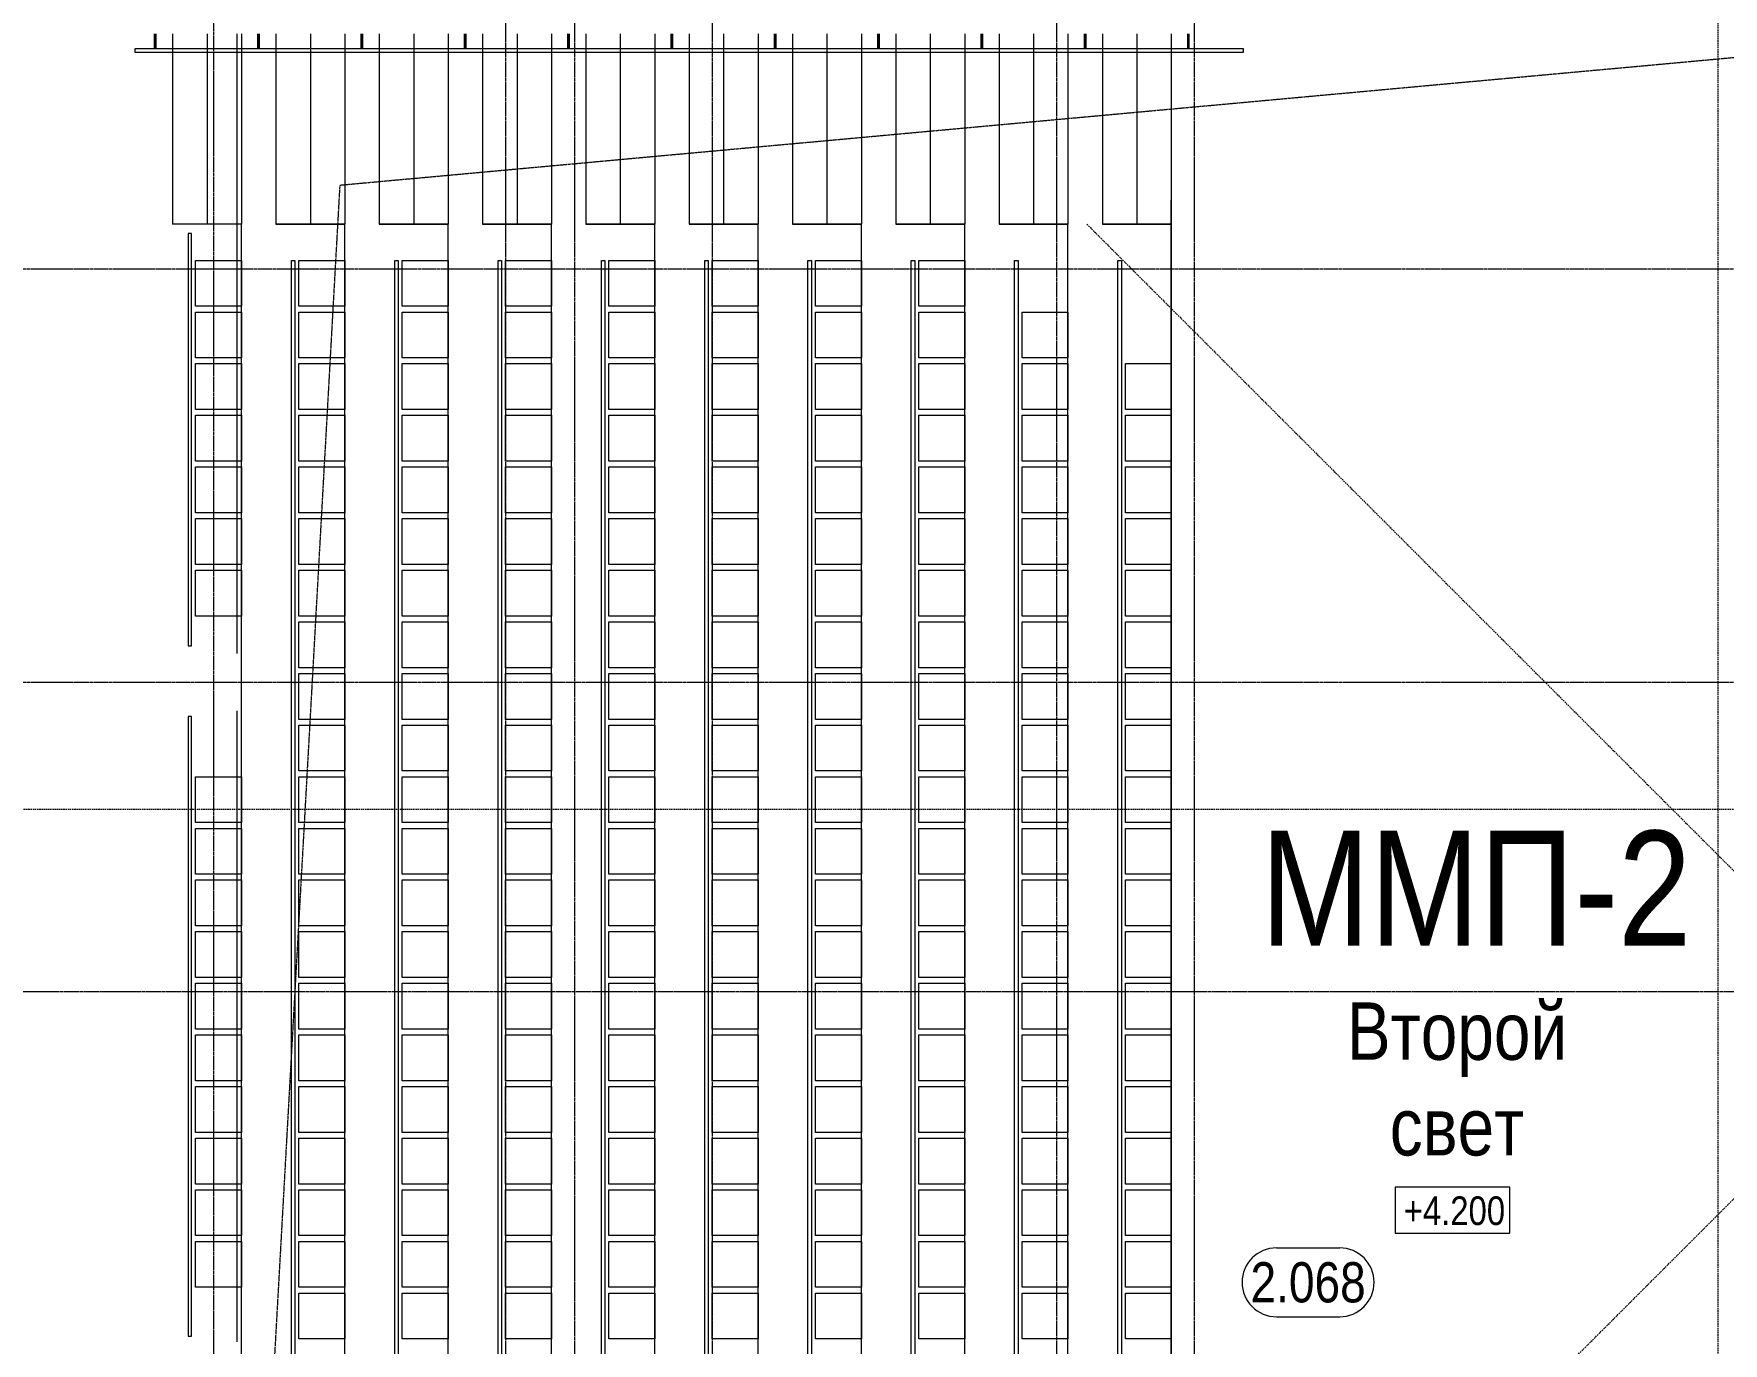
# Model space of a CAD drawing. Header units: millimetres. Extents: x -231292 to 573618, y -153144 to 564035.
# Drawn here: x -173385 to -158667, y 234333 to 245745 of the extents above; entities that cross this region are included whole.
import ezdxf
from ezdxf.enums import TextEntityAlignment as Align

# ---------------------------------------------------------------- set-up
doc = ezdxf.new("R2010")
doc.units = ezdxf.units.MM
for name, pattern in [('CENTER2', [28.575, 19.05, -3.175, 3.175, -3.175]), ('DASHED', [19.05, 12.7, -6.35]), ('HIDDEN', [9.525, 6.35, -3.175])]:
    doc.linetypes.add(name, pattern=pattern)
doc.layers.get('0').update_dxf_attribs({"color": 250})
doc.layers.get('Defpoints').update_dxf_attribs({"color": 250})
for name, color, linetype, lineweight in [('АР_Area', 250, 'Continuous', 5), ('АР_Мебель', 250, 'Continuous', 5), ('АР_Отметка', 7, 'Continuous', 13), ('АР_Разрезы марка', 250, 'Continuous', 13), ('АР_Стены ЖБ', 250, 'Continuous', 35), ('АР_Тонкая', 250, 'Continuous', 5), ('ЛК_Открытая', 250, 'Continuous', 5), ('РД_Ограждения', 250, 'Continuous', 5), ('РД_Оси_100', 250, 'Continuous', 0)]:
    doc.layers.add(name, color=color, linetype=linetype, lineweight=lineweight)
doc.layers.add('АР_Делит', color=250, linetype='Continuous', lineweight=0, plot=False)
doc.styles.add('Arial_Narrow_08', font='ARIALN.TTF', dxfattribs={"width": 0.8})
doc.styles.add('style1', font='ARIALN.TTF')

# ---------------------------------------------------------------- blocks, each defined once
blk = doc.blocks.new('СОШ_2200_АР_ОСИ_М100_28.05.24')
at = {"layer": 'РД_Оси_100', "linetype": 'CENTER2'}
for p, q in [((49960, -6155), (49960, 139938.679)), ((-5954.958, 88500), (119910, 88500)), ((-5954.958, 84900), (119910, 84900)), ((119910, 82200), (-5954.958, 82200))]:
    blk.add_line(p, q, dxfattribs=at)
for points in [[(52500, 139938.679), (52500, -5755), (52358.276, -6155)], [(53100, 139938.679), (53100, -5755), (52949.266, -6155)], [(54300, 139938.679), (54300, -6155)], [(57300, 139938.679), (57300, -6155)], [(58500, 139938.679), (58500, -6155)]]:
    blk.add_lwpolyline(points, dxfattribs=at)
blk = doc.blocks.new('Отметка_план')
at = {"color": 7}
blk.add_lwpolyline([(0, 0), (10, 0), (10, 4), (0, 4)], close=True, dxfattribs=at)
at = {"style": 'Arial_Narrow_08', "width": 0.8}
blk.add_attdef('OTMG', text='', height=2.5, dxfattribs=at).set_placement((9.06, 0.7), align=Align.RIGHT)
blk = doc.blocks.new('MOK-МаркаПом_овал_ареал')
for p, q in [((-2.75, 3), (2.75, 3)), ((-2.75, -3), (2.75, -3))]:
    blk.add_line(p, q)
for centre, radius, start, end in [((-2.75, 0), 3, 90, 270), ((2.75, 0), 3, 270, 90), ((-3.75, 0), 3.5, 0, 0.001)]:
    blk.add_arc(centre, radius, start, end)
at = {"color": 0, "style": 'style1'}
blk.add_attdef('АР-ПОМЕЩЕНИЕ:НОМЕР', text='', height=3.5, dxfattribs=at).set_placement((0, 0), align=Align.MIDDLE)
at = {"layer": 'Defpoints', "color": 2, "style": 'style1'}
blk.add_attdef('АР-ПОМЕЩЕНИЕ:НАИМЕНОВАНИЕ', text='', height=1, dxfattribs=at).set_placement((-0.09, -4.81), align=Align.MIDDLE)

msp = doc.modelspace()

# ---------------------------------------------------------------- linework, layer by layer
at = {"layer": 'АР_Мебель'}
msp.add_line((-163474.956, 229795.168), (-163474.956, 244295.167), dxfattribs=at)
for points in [[(-171974.956, 243370.168), (-171974.956, 243770.168), (-171574.956, 243770.168), (-171574.956, 243370.168)], [(-171074.956, 243370.168), (-171074.956, 243770.168), (-170674.956, 243770.168), (-170674.956, 243370.168)], [(-170174.956, 243370.168), (-170174.956, 243770.168), (-169774.956, 243770.168), (-169774.956, 243370.168)], [(-169274.956, 243370.168), (-169274.956, 243770.168), (-168874.956, 243770.168), (-168874.956, 243370.168)], [(-168374.956, 243370.168), (-168374.956, 243770.168), (-167974.956, 243770.168), (-167974.956, 243370.168)], [(-167474.956, 243370.168), (-167474.956, 243770.168), (-167074.956, 243770.168), (-167074.956, 243370.168)], [(-166574.956, 243370.168), (-166574.956, 243770.168), (-166174.956, 243770.168), (-166174.956, 243370.168)], [(-165674.956, 243370.168), (-165674.956, 243770.168), (-165274.956, 243770.168), (-165274.956, 243370.168)], [(-171974.956, 242920.168), (-171974.956, 243320.168), (-171574.956, 243320.168), (-171574.956, 242920.168)], [(-171074.956, 242920.168), (-171074.956, 243320.168), (-170674.956, 243320.168), (-170674.956, 242920.168)], [(-170174.956, 242920.168), (-170174.956, 243320.168), (-169774.956, 243320.168), (-169774.956, 242920.168)], [(-169274.956, 242920.168), (-169274.956, 243320.168), (-168874.956, 243320.168), (-168874.956, 242920.168)], [(-168374.956, 242920.168), (-168374.956, 243320.168), (-167974.956, 243320.168), (-167974.956, 242920.168)], [(-167474.956, 242920.168), (-167474.956, 243320.168), (-167074.956, 243320.168), (-167074.956, 242920.168)], [(-166574.956, 242920.168), (-166574.956, 243320.168), (-166174.956, 243320.168), (-166174.956, 242920.168)], [(-165674.956, 242920.168), (-165674.956, 243320.168), (-165274.956, 243320.168), (-165274.956, 242920.168)], [(-164774.956, 242920.168), (-164774.956, 243320.168), (-164374.956, 243320.168), (-164374.956, 242920.168)], [(-171974.956, 242470.168), (-171974.956, 242870.168), (-171574.956, 242870.168), (-171574.956, 242470.168)], [(-171074.956, 242470.168), (-171074.956, 242870.168), (-170674.956, 242870.168), (-170674.956, 242470.168)], [(-170174.956, 242470.168), (-170174.956, 242870.168), (-169774.956, 242870.168), (-169774.956, 242470.168)], [(-169274.956, 242470.168), (-169274.956, 242870.168), (-168874.956, 242870.168), (-168874.956, 242470.168)], [(-168374.956, 242470.168), (-168374.956, 242870.168), (-167974.956, 242870.168), (-167974.956, 242470.168)], [(-167474.956, 242470.168), (-167474.956, 242870.168), (-167074.956, 242870.168), (-167074.956, 242470.168)], [(-166574.956, 242470.168), (-166574.956, 242870.168), (-166174.956, 242870.168), (-166174.956, 242470.168)], [(-165674.956, 242470.168), (-165674.956, 242870.168), (-165274.956, 242870.168), (-165274.956, 242470.168)], [(-164774.956, 242470.168), (-164774.956, 242870.168), (-164374.956, 242870.168), (-164374.956, 242470.168)], [(-163874.956, 242470.168), (-163874.956, 242870.168), (-163474.956, 242870.168), (-163474.956, 242470.168)], [(-171974.956, 242020.168), (-171974.956, 242420.168), (-171574.956, 242420.168), (-171574.956, 242020.168)], [(-171074.956, 242020.168), (-171074.956, 242420.168), (-170674.956, 242420.168), (-170674.956, 242020.168)], [(-170174.956, 242020.168), (-170174.956, 242420.168), (-169774.956, 242420.168), (-169774.956, 242020.168)], [(-169274.956, 242020.168), (-169274.956, 242420.168), (-168874.956, 242420.168), (-168874.956, 242020.168)], [(-168374.956, 242020.168), (-168374.956, 242420.168), (-167974.956, 242420.168), (-167974.956, 242020.168)], [(-167474.956, 242020.168), (-167474.956, 242420.168), (-167074.956, 242420.168), (-167074.956, 242020.168)], [(-166574.956, 242020.168), (-166574.956, 242420.168), (-166174.956, 242420.168), (-166174.956, 242020.168)], [(-165674.956, 242020.168), (-165674.956, 242420.168), (-165274.956, 242420.168), (-165274.956, 242020.168)], [(-164774.956, 242020.168), (-164774.956, 242420.168), (-164374.956, 242420.168), (-164374.956, 242020.168)], [(-163874.956, 242020.168), (-163874.956, 242420.168), (-163474.956, 242420.168), (-163474.956, 242020.168)], [(-171974.956, 241570.168), (-171974.956, 241970.168), (-171574.956, 241970.168), (-171574.956, 241570.168)], [(-171074.956, 241570.168), (-171074.956, 241970.168), (-170674.956, 241970.168), (-170674.956, 241570.168)], [(-170174.956, 241570.168), (-170174.956, 241970.168), (-169774.956, 241970.168), (-169774.956, 241570.168)], [(-169274.956, 241570.168), (-169274.956, 241970.168), (-168874.956, 241970.168), (-168874.956, 241570.168)], [(-168374.956, 241570.168), (-168374.956, 241970.168), (-167974.956, 241970.168), (-167974.956, 241570.168)], [(-167474.956, 241570.168), (-167474.956, 241970.168), (-167074.956, 241970.168), (-167074.956, 241570.168)], [(-166574.956, 241570.168), (-166574.956, 241970.168), (-166174.956, 241970.168), (-166174.956, 241570.168)], [(-165674.956, 241570.168), (-165674.956, 241970.168), (-165274.956, 241970.168), (-165274.956, 241570.168)], [(-164774.956, 241570.168), (-164774.956, 241970.168), (-164374.956, 241970.168), (-164374.956, 241570.168)], [(-163874.956, 241570.168), (-163874.956, 241970.168), (-163474.956, 241970.168), (-163474.956, 241570.168)], [(-171974.956, 241120.168), (-171974.956, 241520.168), (-171574.956, 241520.168), (-171574.956, 241120.168)], [(-171074.956, 241120.168), (-171074.956, 241520.168), (-170674.956, 241520.168), (-170674.956, 241120.168)], [(-170174.956, 241120.168), (-170174.956, 241520.168), (-169774.956, 241520.168), (-169774.956, 241120.168)], [(-169274.956, 241120.168), (-169274.956, 241520.168), (-168874.956, 241520.168), (-168874.956, 241120.168)], [(-168374.956, 241120.168), (-168374.956, 241520.168), (-167974.956, 241520.168), (-167974.956, 241120.168)], [(-167474.956, 241120.168), (-167474.956, 241520.168), (-167074.956, 241520.168), (-167074.956, 241120.168)], [(-166574.956, 241120.168), (-166574.956, 241520.168), (-166174.956, 241520.168), (-166174.956, 241120.168)], [(-165674.956, 241120.168), (-165674.956, 241520.168), (-165274.956, 241520.168), (-165274.956, 241120.168)], [(-164774.956, 241120.168), (-164774.956, 241520.168), (-164374.956, 241520.168), (-164374.956, 241120.168)], [(-163874.956, 241120.168), (-163874.956, 241520.168), (-163474.956, 241520.168), (-163474.956, 241120.168)], [(-171974.956, 240670.168), (-171974.956, 241070.168), (-171574.956, 241070.168), (-171574.956, 240670.168)], [(-171074.956, 240670.168), (-171074.956, 241070.168), (-170674.956, 241070.168), (-170674.956, 240670.168)], [(-170174.956, 240670.168), (-170174.956, 241070.168), (-169774.956, 241070.168), (-169774.956, 240670.168)], [(-169274.956, 240670.168), (-169274.956, 241070.168), (-168874.956, 241070.168), (-168874.956, 240670.168)], [(-168374.956, 240670.168), (-168374.956, 241070.168), (-167974.956, 241070.168), (-167974.956, 240670.168)], [(-167474.956, 240670.168), (-167474.956, 241070.168), (-167074.956, 241070.168), (-167074.956, 240670.168)], [(-166574.956, 240670.168), (-166574.956, 241070.168), (-166174.956, 241070.168), (-166174.956, 240670.168)], [(-165674.956, 240670.168), (-165674.956, 241070.168), (-165274.956, 241070.168), (-165274.956, 240670.168)], [(-164774.956, 240670.168), (-164774.956, 241070.168), (-164374.956, 241070.168), (-164374.956, 240670.168)], [(-163874.956, 240670.168), (-163874.956, 241070.168), (-163474.956, 241070.168), (-163474.956, 240670.168)], [(-171074.956, 240220.168), (-171074.956, 240620.168), (-170674.956, 240620.168), (-170674.956, 240220.168)], [(-170174.956, 240220.168), (-170174.956, 240620.168), (-169774.956, 240620.168), (-169774.956, 240220.168)], [(-169274.956, 240220.168), (-169274.956, 240620.168), (-168874.956, 240620.168), (-168874.956, 240220.168)], [(-168374.956, 240220.168), (-168374.956, 240620.168), (-167974.956, 240620.168), (-167974.956, 240220.168)], [(-167474.956, 240220.168), (-167474.956, 240620.168), (-167074.956, 240620.168), (-167074.956, 240220.168)], [(-166574.956, 240220.168), (-166574.956, 240620.168), (-166174.956, 240620.168), (-166174.956, 240220.168)], [(-165674.956, 240220.168), (-165674.956, 240620.168), (-165274.956, 240620.168), (-165274.956, 240220.168)], [(-164774.956, 240220.168), (-164774.956, 240620.168), (-164374.956, 240620.168), (-164374.956, 240220.168)], [(-163874.956, 240220.168), (-163874.956, 240620.168), (-163474.956, 240620.168), (-163474.956, 240220.168)], [(-171074.956, 239770.168), (-171074.956, 240170.168), (-170674.956, 240170.168), (-170674.956, 239770.168)], [(-170174.956, 239770.168), (-170174.956, 240170.168), (-169774.956, 240170.168), (-169774.956, 239770.168)], [(-169274.956, 239770.168), (-169274.956, 240170.168), (-168874.956, 240170.168), (-168874.956, 239770.168)], [(-168374.956, 239770.168), (-168374.956, 240170.168), (-167974.956, 240170.168), (-167974.956, 239770.168)], [(-167474.956, 239770.168), (-167474.956, 240170.168), (-167074.956, 240170.168), (-167074.956, 239770.168)], [(-166574.956, 239770.168), (-166574.956, 240170.168), (-166174.956, 240170.168), (-166174.956, 239770.168)], [(-165674.956, 239770.168), (-165674.956, 240170.168), (-165274.956, 240170.168), (-165274.956, 239770.168)], [(-164774.956, 239770.168), (-164774.956, 240170.168), (-164374.956, 240170.168), (-164374.956, 239770.168)], [(-163874.956, 239770.168), (-163874.956, 240170.168), (-163474.956, 240170.168), (-163474.956, 239770.168)], [(-171074.956, 239320.168), (-171074.956, 239720.168), (-170674.956, 239720.168), (-170674.956, 239320.168)], [(-170174.956, 239320.168), (-170174.956, 239720.168), (-169774.956, 239720.168), (-169774.956, 239320.168)], [(-169274.956, 239320.168), (-169274.956, 239720.168), (-168874.956, 239720.168), (-168874.956, 239320.168)], [(-168374.956, 239320.168), (-168374.956, 239720.168), (-167974.956, 239720.168), (-167974.956, 239320.168)], [(-167474.956, 239320.168), (-167474.956, 239720.168), (-167074.956, 239720.168), (-167074.956, 239320.168)], [(-166574.956, 239320.168), (-166574.956, 239720.168), (-166174.956, 239720.168), (-166174.956, 239320.168)], [(-165674.956, 239320.168), (-165674.956, 239720.168), (-165274.956, 239720.168), (-165274.956, 239320.168)], [(-164774.956, 239320.168), (-164774.956, 239720.168), (-164374.956, 239720.168), (-164374.956, 239320.168)], [(-163874.956, 239320.168), (-163874.956, 239720.168), (-163474.956, 239720.168), (-163474.956, 239320.168)], [(-171974.956, 238870.168), (-171974.956, 239270.168), (-171574.956, 239270.168), (-171574.956, 238870.168)], [(-171074.956, 238870.168), (-171074.956, 239270.168), (-170674.956, 239270.168), (-170674.956, 238870.168)], [(-170174.956, 238870.168), (-170174.956, 239270.168), (-169774.956, 239270.168), (-169774.956, 238870.168)], [(-169274.956, 238870.168), (-169274.956, 239270.168), (-168874.956, 239270.168), (-168874.956, 238870.168)], [(-168374.956, 238870.168), (-168374.956, 239270.168), (-167974.956, 239270.168), (-167974.956, 238870.168)], [(-167474.956, 238870.168), (-167474.956, 239270.168), (-167074.956, 239270.168), (-167074.956, 238870.168)], [(-166574.956, 238870.168), (-166574.956, 239270.168), (-166174.956, 239270.168), (-166174.956, 238870.168)], [(-165674.956, 238870.168), (-165674.956, 239270.168), (-165274.956, 239270.168), (-165274.956, 238870.168)], [(-164774.956, 238870.168), (-164774.956, 239270.168), (-164374.956, 239270.168), (-164374.956, 238870.168)], [(-163874.956, 238870.168), (-163874.956, 239270.168), (-163474.956, 239270.168), (-163474.956, 238870.168)], [(-171974.956, 238420.168), (-171974.956, 238820.168), (-171574.956, 238820.168), (-171574.956, 238420.168)], [(-171074.956, 238420.168), (-171074.956, 238820.168), (-170674.956, 238820.168), (-170674.956, 238420.168)], [(-170174.956, 238420.168), (-170174.956, 238820.168), (-169774.956, 238820.168), (-169774.956, 238420.168)], [(-169274.956, 238420.168), (-169274.956, 238820.168), (-168874.956, 238820.168), (-168874.956, 238420.168)], [(-168374.956, 238420.168), (-168374.956, 238820.168), (-167974.956, 238820.168), (-167974.956, 238420.168)], [(-167474.956, 238420.168), (-167474.956, 238820.168), (-167074.956, 238820.168), (-167074.956, 238420.168)], [(-166574.956, 238420.168), (-166574.956, 238820.168), (-166174.956, 238820.168), (-166174.956, 238420.168)], [(-165674.956, 238420.168), (-165674.956, 238820.168), (-165274.956, 238820.168), (-165274.956, 238420.168)], [(-164774.956, 238420.168), (-164774.956, 238820.168), (-164374.956, 238820.168), (-164374.956, 238420.168)], [(-163874.956, 238420.168), (-163874.956, 238820.168), (-163474.956, 238820.168), (-163474.956, 238420.168)], [(-171974.956, 237970.168), (-171974.956, 238370.168), (-171574.956, 238370.168), (-171574.956, 237970.168)], [(-171074.956, 237970.168), (-171074.956, 238370.168), (-170674.956, 238370.168), (-170674.956, 237970.168)], [(-170174.956, 237970.168), (-170174.956, 238370.168), (-169774.956, 238370.168), (-169774.956, 237970.168)], [(-169274.956, 237970.168), (-169274.956, 238370.168), (-168874.956, 238370.168), (-168874.956, 237970.168)], [(-168374.956, 237970.168), (-168374.956, 238370.168), (-167974.956, 238370.168), (-167974.956, 237970.168)], [(-167474.956, 237970.168), (-167474.956, 238370.168), (-167074.956, 238370.168), (-167074.956, 237970.168)], [(-166574.956, 237970.168), (-166574.956, 238370.168), (-166174.956, 238370.168), (-166174.956, 237970.168)], [(-165674.956, 237970.168), (-165674.956, 238370.168), (-165274.956, 238370.168), (-165274.956, 237970.168)], [(-164774.956, 237970.168), (-164774.956, 238370.168), (-164374.956, 238370.168), (-164374.956, 237970.168)], [(-163874.956, 237970.168), (-163874.956, 238370.168), (-163474.956, 238370.168), (-163474.956, 237970.168)], [(-171974.956, 237520.168), (-171974.956, 237920.168), (-171574.956, 237920.168), (-171574.956, 237520.168)], [(-171074.956, 237520.168), (-171074.956, 237920.168), (-170674.956, 237920.168), (-170674.956, 237520.168)], [(-170174.956, 237520.168), (-170174.956, 237920.168), (-169774.956, 237920.168), (-169774.956, 237520.168)], [(-169274.956, 237520.168), (-169274.956, 237920.168), (-168874.956, 237920.168), (-168874.956, 237520.168)], [(-168374.956, 237520.168), (-168374.956, 237920.168), (-167974.956, 237920.168), (-167974.956, 237520.168)], [(-167474.956, 237520.168), (-167474.956, 237920.168), (-167074.956, 237920.168), (-167074.956, 237520.168)], [(-166574.956, 237520.168), (-166574.956, 237920.168), (-166174.956, 237920.168), (-166174.956, 237520.168)], [(-165674.956, 237520.168), (-165674.956, 237920.168), (-165274.956, 237920.168), (-165274.956, 237520.168)], [(-164774.956, 237520.168), (-164774.956, 237920.168), (-164374.956, 237920.168), (-164374.956, 237520.168)], [(-163874.956, 237520.168), (-163874.956, 237920.168), (-163474.956, 237920.168), (-163474.956, 237520.168)], [(-171974.956, 237070.168), (-171974.956, 237470.168), (-171574.956, 237470.168), (-171574.956, 237070.168)], [(-171074.956, 237070.168), (-171074.956, 237470.168), (-170674.956, 237470.168), (-170674.956, 237070.168)], [(-170174.956, 237070.168), (-170174.956, 237470.168), (-169774.956, 237470.168), (-169774.956, 237070.168)], [(-169274.956, 237070.168), (-169274.956, 237470.168), (-168874.956, 237470.168), (-168874.956, 237070.168)], [(-168374.956, 237070.168), (-168374.956, 237470.168), (-167974.956, 237470.168), (-167974.956, 237070.168)], [(-167474.956, 237070.168), (-167474.956, 237470.168), (-167074.956, 237470.168), (-167074.956, 237070.168)], [(-166574.956, 237070.168), (-166574.956, 237470.168), (-166174.956, 237470.168), (-166174.956, 237070.168)], [(-165674.956, 237070.168), (-165674.956, 237470.168), (-165274.956, 237470.168), (-165274.956, 237070.168)], [(-164774.956, 237070.168), (-164774.956, 237470.168), (-164374.956, 237470.168), (-164374.956, 237070.168)], [(-163874.956, 237070.168), (-163874.956, 237470.168), (-163474.956, 237470.168), (-163474.956, 237070.168)], [(-171974.956, 236620.168), (-171974.956, 237020.168), (-171574.956, 237020.168), (-171574.956, 236620.168)], [(-171074.956, 236620.168), (-171074.956, 237020.168), (-170674.956, 237020.168), (-170674.956, 236620.168)], [(-170174.956, 236620.168), (-170174.956, 237020.168), (-169774.956, 237020.168), (-169774.956, 236620.168)], [(-169274.956, 236620.168), (-169274.956, 237020.168), (-168874.956, 237020.168), (-168874.956, 236620.168)], [(-168374.956, 236620.168), (-168374.956, 237020.168), (-167974.956, 237020.168), (-167974.956, 236620.168)], [(-167474.956, 236620.168), (-167474.956, 237020.168), (-167074.956, 237020.168), (-167074.956, 236620.168)], [(-166574.956, 236620.168), (-166574.956, 237020.168), (-166174.956, 237020.168), (-166174.956, 236620.168)], [(-165674.956, 236620.168), (-165674.956, 237020.168), (-165274.956, 237020.168), (-165274.956, 236620.168)], [(-164774.956, 236620.168), (-164774.956, 237020.168), (-164374.956, 237020.168), (-164374.956, 236620.168)], [(-163874.956, 236620.168), (-163874.956, 237020.168), (-163474.956, 237020.168), (-163474.956, 236620.168)], [(-171974.956, 236170.168), (-171974.956, 236570.168), (-171574.956, 236570.168), (-171574.956, 236170.168)], [(-171074.956, 236170.168), (-171074.956, 236570.168), (-170674.956, 236570.168), (-170674.956, 236170.168)], [(-170174.956, 236170.168), (-170174.956, 236570.168), (-169774.956, 236570.168), (-169774.956, 236170.168)], [(-169274.956, 236170.168), (-169274.956, 236570.168), (-168874.956, 236570.168), (-168874.956, 236170.168)], [(-168374.956, 236170.168), (-168374.956, 236570.168), (-167974.956, 236570.168), (-167974.956, 236170.168)], [(-167474.956, 236170.168), (-167474.956, 236570.168), (-167074.956, 236570.168), (-167074.956, 236170.168)], [(-166574.956, 236170.168), (-166574.956, 236570.168), (-166174.956, 236570.168), (-166174.956, 236170.168)], [(-165674.956, 236170.168), (-165674.956, 236570.168), (-165274.956, 236570.168), (-165274.956, 236170.168)], [(-164774.956, 236170.168), (-164774.956, 236570.168), (-164374.956, 236570.168), (-164374.956, 236170.168)], [(-163874.956, 236170.168), (-163874.956, 236570.168), (-163474.956, 236570.168), (-163474.956, 236170.168)], [(-171974.956, 235720.168), (-171974.956, 236120.168), (-171574.956, 236120.168), (-171574.956, 235720.168)], [(-171074.956, 235720.168), (-171074.956, 236120.168), (-170674.956, 236120.168), (-170674.956, 235720.168)], [(-170174.956, 235720.168), (-170174.956, 236120.168), (-169774.956, 236120.168), (-169774.956, 235720.168)], [(-169274.956, 235720.168), (-169274.956, 236120.168), (-168874.956, 236120.168), (-168874.956, 235720.168)], [(-168374.956, 235720.168), (-168374.956, 236120.168), (-167974.956, 236120.168), (-167974.956, 235720.168)], [(-167474.956, 235720.168), (-167474.956, 236120.168), (-167074.956, 236120.168), (-167074.956, 235720.168)], [(-166574.956, 235720.168), (-166574.956, 236120.168), (-166174.956, 236120.168), (-166174.956, 235720.168)], [(-165674.956, 235720.168), (-165674.956, 236120.168), (-165274.956, 236120.168), (-165274.956, 235720.168)], [(-164774.956, 235720.168), (-164774.956, 236120.168), (-164374.956, 236120.168), (-164374.956, 235720.168)], [(-163874.956, 235720.168), (-163874.956, 236120.168), (-163474.956, 236120.168), (-163474.956, 235720.168)], [(-171974.956, 235270.168), (-171974.956, 235670.168), (-171574.956, 235670.168), (-171574.956, 235270.168)], [(-171074.956, 235270.168), (-171074.956, 235670.168), (-170674.956, 235670.168), (-170674.956, 235270.168)], [(-170174.956, 235270.168), (-170174.956, 235670.168), (-169774.956, 235670.168), (-169774.956, 235270.168)], [(-169274.956, 235270.168), (-169274.956, 235670.168), (-168874.956, 235670.168), (-168874.956, 235270.168)], [(-168374.956, 235270.168), (-168374.956, 235670.168), (-167974.956, 235670.168), (-167974.956, 235270.168)], [(-167474.956, 235270.168), (-167474.956, 235670.168), (-167074.956, 235670.168), (-167074.956, 235270.168)], [(-166574.956, 235270.168), (-166574.956, 235670.168), (-166174.956, 235670.168), (-166174.956, 235270.168)], [(-165674.956, 235270.168), (-165674.956, 235670.168), (-165274.956, 235670.168), (-165274.956, 235270.168)], [(-164774.956, 235270.168), (-164774.956, 235670.168), (-164374.956, 235670.168), (-164374.956, 235270.168)], [(-163874.956, 235270.168), (-163874.956, 235670.168), (-163474.956, 235670.168), (-163474.956, 235270.168)], [(-171974.956, 234820.168), (-171974.956, 235220.168), (-171574.956, 235220.168), (-171574.956, 234820.168)], [(-171074.956, 234820.168), (-171074.956, 235220.168), (-170674.956, 235220.168), (-170674.956, 234820.168)], [(-170174.956, 234820.168), (-170174.956, 235220.168), (-169774.956, 235220.168), (-169774.956, 234820.168)], [(-169274.956, 234820.168), (-169274.956, 235220.168), (-168874.956, 235220.168), (-168874.956, 234820.168)], [(-168374.956, 234820.168), (-168374.956, 235220.168), (-167974.956, 235220.168), (-167974.956, 234820.168)], [(-167474.956, 234820.168), (-167474.956, 235220.168), (-167074.956, 235220.168), (-167074.956, 234820.168)], [(-166574.956, 234820.168), (-166574.956, 235220.168), (-166174.956, 235220.168), (-166174.956, 234820.168)], [(-165674.956, 234820.168), (-165674.956, 235220.168), (-165274.956, 235220.168), (-165274.956, 234820.168)], [(-164774.956, 234820.168), (-164774.956, 235220.168), (-164374.956, 235220.168), (-164374.956, 234820.168)], [(-163874.956, 234820.168), (-163874.956, 235220.168), (-163474.956, 235220.168), (-163474.956, 234820.168)], [(-171074.956, 234370.168), (-171074.956, 234770.168), (-170674.956, 234770.168), (-170674.956, 234370.168)], [(-170174.956, 234370.168), (-170174.956, 234770.168), (-169774.956, 234770.168), (-169774.956, 234370.168)], [(-169274.956, 234370.168), (-169274.956, 234770.168), (-168874.956, 234770.168), (-168874.956, 234370.168)], [(-168374.956, 234370.168), (-168374.956, 234770.168), (-167974.956, 234770.168), (-167974.956, 234370.168)], [(-167474.956, 234370.168), (-167474.956, 234770.168), (-167074.956, 234770.168), (-167074.956, 234370.168)], [(-166574.956, 234370.168), (-166574.956, 234770.168), (-166174.956, 234770.168), (-166174.956, 234370.168)], [(-165674.956, 234370.168), (-165674.956, 234770.168), (-165274.956, 234770.168), (-165274.956, 234370.168)], [(-164774.956, 234370.168), (-164774.956, 234770.168), (-164374.956, 234770.168), (-164374.956, 234370.168)], [(-163874.956, 234370.168), (-163874.956, 234770.168), (-163474.956, 234770.168), (-163474.956, 234370.168)]]:
    msp.add_lwpolyline(points, close=True, dxfattribs=at)
at = {"layer": 'АР_Разрезы марка', "linetype": 'DASHED', "lineweight": 0}
msp.add_line((-103430.135, 238984.637), (-224293.848, 238984.637), dxfattribs=at)
msp.add_lwpolyline([(-160104.636, 153601.967), (-160104.636, 221653.666), (-158709.843, 221653.666), (-158709.843, 258796.154), (-166117.488, 258796.154), (-166117.488, 289012.97)], dxfattribs=at)
at = {"layer": 'АР_Стены ЖБ', "linetype": 'HIDDEN', "lineweight": 0}
msp.add_lwpolyline([(-171614.955, 233845.168), (-171614.956, 228295.168), (-170716.091, 244426.438), (-156324.959, 245745.167)], dxfattribs=at)
at = {"layer": 'АР_Стены ЖБ', "lineweight": 9}
for points in [[(-171614.955, 245745.167), (-171614.955, 240345.168)], [(-171614.955, 239845.168), (-171614.955, 234345.168)]]:
    msp.add_lwpolyline(points, dxfattribs=at)
at = {"layer": 'АР_Тонкая', "linetype": 'DASHED', "lineweight": 0}
for p in [(-164209.956, 244085.167), (-164209.956, 229955.168)]:
    msp.add_line(p, (-157144.956, 237020.168), dxfattribs=at)
at = {"layer": 'ЛК_Открытая'}
for p, q in [((-172174.956, 245745.167), (-172174.956, 244085.167)), ((-171874.956, 245745.167), (-171874.956, 244085.167)), ((-171574.956, 245745.167), (-171574.956, 244085.167)), ((-171274.956, 245745.167), (-171274.956, 244085.167)), ((-170974.956, 245745.167), (-170974.956, 244085.167)), ((-170674.956, 245745.167), (-170674.956, 244085.167)), ((-170374.956, 245745.167), (-170374.956, 244085.167)), ((-170074.956, 245745.167), (-170074.956, 244085.167)), ((-169774.956, 245745.167), (-169774.956, 244085.167)), ((-169474.956, 245745.167), (-169474.956, 244085.167)), ((-169174.956, 245745.167), (-169174.956, 244085.167)), ((-168874.956, 245745.167), (-168874.956, 244085.167)), ((-168574.956, 245745.167), (-168574.956, 244085.167)), ((-168274.956, 245745.167), (-168274.956, 244085.167)), ((-167974.956, 245745.167), (-167974.956, 244085.167)), ((-167674.956, 245745.167), (-167674.956, 244085.167)), ((-167374.956, 245745.167), (-167374.956, 244085.167)), ((-167074.956, 245745.167), (-167074.956, 244085.167)), ((-166774.956, 245745.167), (-166774.956, 244085.167)), ((-166474.956, 245745.167), (-166474.956, 244085.167)), ((-166174.956, 245745.167), (-166174.956, 244085.167)), ((-165874.956, 245745.167), (-165874.956, 244085.167)), ((-165574.956, 245745.167), (-165574.956, 244085.167)), ((-165274.956, 245745.167), (-165274.956, 244085.167)), ((-164974.956, 245745.167), (-164974.956, 244085.167)), ((-164674.956, 245745.167), (-164674.956, 244085.167)), ((-164374.956, 245745.167), (-164374.956, 244085.167)), ((-164074.956, 245745.167), (-164074.956, 244085.167)), ((-163774.956, 245745.167), (-163774.956, 244085.167)), ((-163474.956, 245745.167), (-163474.956, 244085.167)), ((-171574.956, 244085.167), (-172174.956, 244085.167)), ((-170674.956, 244085.167), (-171274.956, 244085.167)), ((-170674.956, 229955.168), (-170674.956, 244085.167)), ((-169774.956, 244085.167), (-170374.956, 244085.167)), ((-169774.956, 229955.168), (-169774.956, 244085.167)), ((-168874.956, 244085.167), (-169474.956, 244085.167)), ((-168874.956, 229955.168), (-168874.956, 244085.167)), ((-167974.956, 244085.167), (-168574.956, 244085.167)), ((-167974.956, 229955.168), (-167974.956, 244085.167)), ((-167074.956, 244085.167), (-167674.956, 244085.167)), ((-167074.956, 229955.168), (-167074.956, 244085.167)), ((-166174.956, 244085.167), (-166774.956, 244085.167)), ((-166174.956, 229955.168), (-166174.956, 244085.167)), ((-165274.956, 244085.167), (-165874.956, 244085.167)), ((-165274.956, 229955.168), (-165274.956, 244085.167)), ((-164374.956, 244085.167), (-164974.956, 244085.167)), ((-164374.956, 229955.168), (-164374.956, 244085.167)), ((-163474.956, 244085.167), (-164074.956, 244085.167))]:
    msp.add_line(p, q, dxfattribs=at)
msp.add_lwpolyline([(-172160.514, 244915.167, 0, 150, 0), (-171694.266, 244915.167, 0, 0, 0), (-163474.956, 244915.167, 0, 0, 0)], format="xyseb", dxfattribs=at)
for points in [[(-171574.956, 229955.168), (-171574.956, 244085.167)], [(-171274.956, 244085.167), (-170674.956, 244085.167)], [(-170374.956, 244085.167), (-169774.956, 244085.167)], [(-169474.956, 244085.167), (-168874.956, 244085.167)], [(-168574.956, 244085.167), (-167974.956, 244085.167)], [(-167674.956, 244085.167), (-167074.956, 244085.167)], [(-166774.956, 244085.167), (-166174.956, 244085.167)], [(-165874.956, 244085.167), (-165274.956, 244085.167)], [(-164974.956, 244085.167), (-164374.956, 244085.167)], [(-164074.956, 244085.167), (-163474.956, 244085.167), (-163474.956, 229955.168), (-164074.956, 229955.168)]]:
    msp.add_lwpolyline(points, dxfattribs=at)
at = {"layer": 'РД_Ограждения'}
for points in [[(-172331.956, 245615.167), (-172331.956, 245745.167)], [(-172324.956, 245615.167), (-172324.956, 245745.167)], [(-172317.956, 245615.167), (-172317.956, 245745.167)], [(-171431.956, 245615.167), (-171431.956, 245745.167)], [(-171424.956, 245615.167), (-171424.956, 245745.167)], [(-171417.956, 245615.167), (-171417.956, 245745.167)], [(-170531.956, 245615.167), (-170531.956, 245745.167)], [(-170524.956, 245615.167), (-170524.956, 245745.167)], [(-170517.956, 245615.167), (-170517.956, 245745.167)], [(-169631.956, 245615.167), (-169631.956, 245745.167)], [(-169624.956, 245615.167), (-169624.956, 245745.167)], [(-169617.956, 245615.167), (-169617.956, 245745.167)], [(-168731.956, 245615.167), (-168731.956, 245745.167)], [(-168724.956, 245615.167), (-168724.956, 245745.167)], [(-168717.956, 245615.167), (-168717.956, 245745.167)], [(-167831.956, 245615.167), (-167831.956, 245745.167)], [(-167824.956, 245615.167), (-167824.956, 245745.167)], [(-167817.956, 245615.167), (-167817.956, 245745.167)], [(-166931.956, 245615.167), (-166931.956, 245745.167)], [(-166924.956, 245615.167), (-166924.956, 245745.167)], [(-166917.956, 245615.167), (-166917.956, 245745.167)], [(-166031.956, 245615.167), (-166031.956, 245745.167)], [(-166024.956, 245615.167), (-166024.956, 245745.167)], [(-166017.956, 245615.167), (-166017.956, 245745.167)], [(-165131.956, 245615.167), (-165131.956, 245745.167)], [(-165124.956, 245615.167), (-165124.956, 245745.167)], [(-165117.956, 245615.167), (-165117.956, 245745.167)], [(-164231.956, 245615.167), (-164231.956, 245745.167)], [(-164224.956, 245615.167), (-164224.956, 245745.167)], [(-164217.956, 245615.167), (-164217.956, 245745.167)], [(-163331.956, 245615.167), (-163331.956, 245745.167)], [(-163324.956, 245615.167), (-163324.956, 245745.167)], [(-163317.956, 245615.167), (-163317.956, 245745.167)], [(-172504.956, 245615.167), (-172504.956, 245585.167), (-162844.956, 245585.167), (-162844.956, 245615.167), (-172474.956, 245615.167), (-172474.956, 245615.167), (-172504.956, 245615.167), (-172504.956, 245585.167), (-172474.956, 245585.167)]]:
    msp.add_lwpolyline(points, dxfattribs=at)
for points in [[(-172039.956, 244005.168), (-172039.956, 240410.168), (-172009.956, 240410.168), (-172009.956, 244005.168)], [(-171139.956, 230270.167), (-171139.956, 243770.167), (-171109.956, 243770.167), (-171109.956, 230270.167)], [(-170239.956, 230270.167), (-170239.956, 243770.167), (-170209.956, 243770.167), (-170209.956, 230270.167)], [(-169339.956, 230270.167), (-169339.956, 243770.167), (-169309.956, 243770.167), (-169309.956, 230270.167)], [(-168439.956, 230270.167), (-168439.956, 243770.167), (-168409.956, 243770.167), (-168409.956, 230270.167)], [(-167539.956, 230270.167), (-167539.956, 243770.167), (-167509.956, 243770.167), (-167509.956, 230270.167)], [(-166639.956, 230270.167), (-166639.956, 243770.167), (-166609.956, 243770.167), (-166609.956, 230270.167)], [(-165739.956, 230270.167), (-165739.956, 243770.167), (-165709.956, 243770.167), (-165709.956, 230270.167)], [(-164839.956, 230270.167), (-164839.956, 243770.167), (-164809.956, 243770.167), (-164809.956, 230270.167)], [(-163939.956, 230270.167), (-163939.956, 243770.167), (-163909.956, 243770.167), (-163909.956, 230270.167)], [(-172039.956, 239795.168), (-172039.956, 234395.168), (-172009.956, 234395.168), (-172009.956, 239795.168)]]:
    msp.add_lwpolyline(points, close=True, dxfattribs=at)

# ---------------------------------------------------------------- block references
at = {"layer": 'АР_Area', "color": 18, "linetype": 'Continuous', "lineweight": 15, "true_color": 0x000000}
ref = msp.add_blockref('MOK-МаркаПом_овал_ареал', (-162283.014, 234863.786), dxfattribs=dict(at, xscale=100, yscale=100, zscale=100))
ref.add_attrib('АР-ПОМЕЩЕНИЕ:НОМЕР', '2.068', dxfattribs={"layer": '0', "color": 0, "height": 350, "style": 'style1'}).set_placement((-162283.014, 234863.786), align=Align.MIDDLE)
at = {"layer": 'АР_Отметка'}
ref = msp.add_blockref('Отметка_план', (-161524.206, 235292.662), dxfattribs=dict(at, xscale=100, yscale=100, zscale=100))
ref.add_attrib('OTMG', '+4.200', dxfattribs={"layer": '0', "color": 0, "height": 250, "style": 'style1'}).set_placement((-160566.788, 235612.479), align=Align.TOP_RIGHT)
at = {"layer": 'РД_Оси_100'}
msp.add_blockref('СОШ_2200_АР_ОСИ_М100_28.05.24', (-221774.956, 155195.168), dxfattribs=at)

# ---------------------------------------------------------------- texts
at = {"layer": 'АР_Делит', "color": 6, "insert": (-160821.398, 238298.45), "char_height": 1000, "width": 7150, "attachment_point": 5, "style": 'style1'}
msp.add_mtext('ММП-2', dxfattribs=at)
at = {"layer": 'АР_Отметка', "insert": (-160985.949, 236632.53), "char_height": 500, "width": 1999.94, "attachment_point": 5, "style": 'style1'}
msp.add_mtext('Второй \\Pсвет', dxfattribs=at)

doc.saveas('drawing.dxf')
